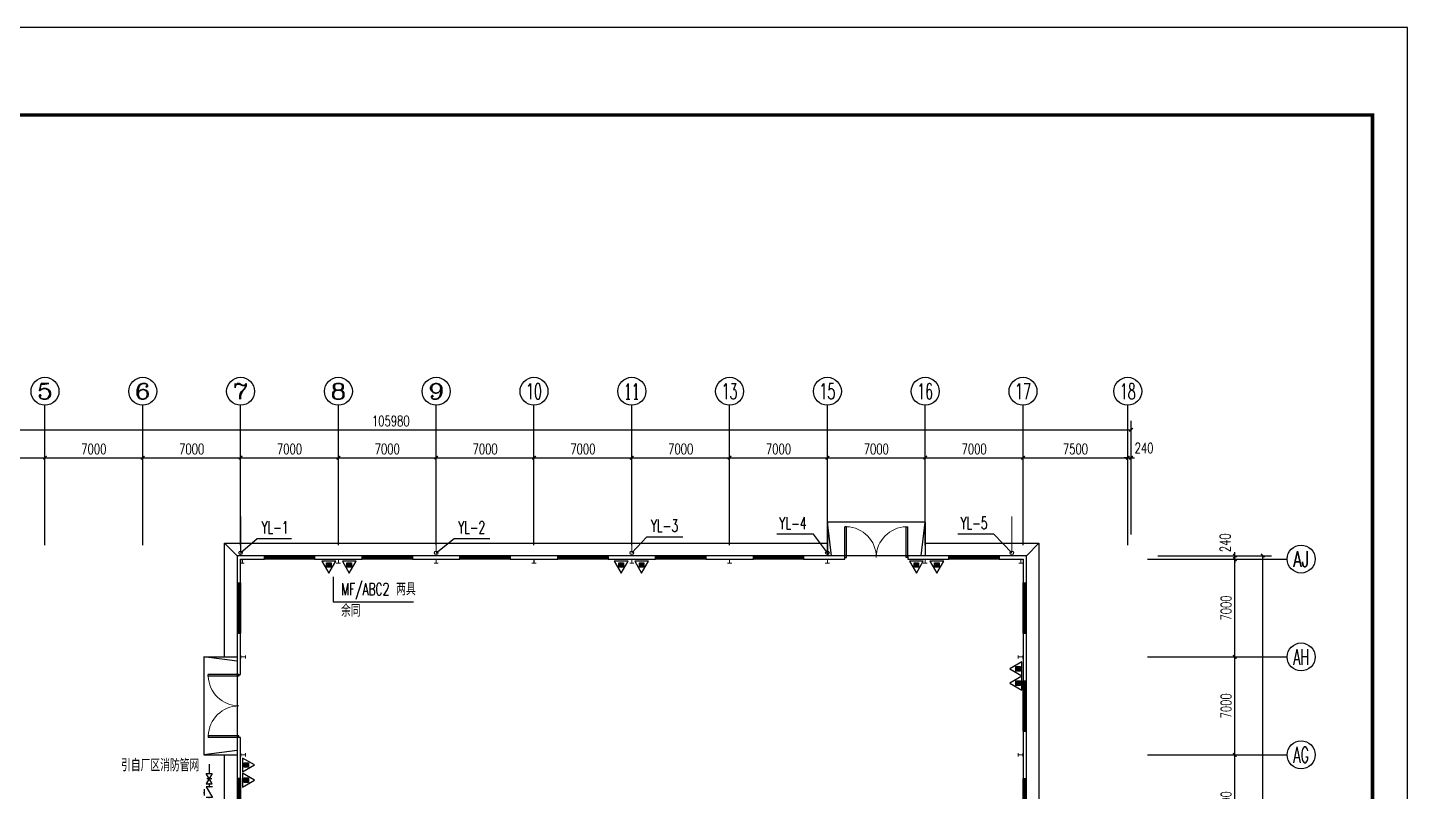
# Model space of a CAD drawing. Extents: x -4407041 to 173436, y -470270 to -29437.
# Drawn here: x -251772 to -153016, y -84058 to -29437 of the extents above; entities that cross this region are included whole.
import ezdxf
from ezdxf.enums import TextEntityAlignment as Align

# ---------------------------------------------------------------- set-up
doc = ezdxf.new("R2010")
doc.units = 0
doc.header["$LTSCALE"] = 1000
doc.header["$MEASUREMENT"] = 0
doc.linetypes.add('CENTER2', pattern=[1.125, 0.75, -0.125, 0.125, -0.125])
doc.linetypes.add('PHANTOM2', pattern=[1.25, 0.625, -0.125, 0.125, -0.125, 0.125, -0.125])
for name, color, linetype in [('AXIS', 3, 'Continuous'), ('AXIS_TEXT', 7, 'Continuous'), ('DIM_雨水', 3, 'Continuous'), ('EQUIP_消防', 7, 'Continuous'), ('PIPE-消防', 1, 'PHANTOM2'), ('PIPE-雨水', 4, 'CENTER2'), ('PUB_TITLE', 4, 'Continuous'), ('STAIR', 2, 'Continuous'), ('TWT_TEXT', 7, 'Continuous'), ('VALVE_消防', 7, 'Continuous'), ('VPIPE-雨水', 4, 'Continuous'), ('WALL', 9, 'Continuous'), ('WINDOW', 4, 'Continuous')]:
    doc.layers.add(name, color=color, linetype=linetype)
doc.layers.add('STXT_XG_THIN', color=2, linetype='Continuous', lineweight=0)
doc.styles.add('_TCH_AXIS', font='COMPLEX', dxfattribs={"bigfont": 'GBCBIG'})
doc.styles.add('_TCH_DIM_T3', font='SIMPLEX', dxfattribs={"width": 0.705882, "bigfont": 'GBCBIG'})
doc.styles.add('_TWT_SERIAL', font='COMPLEX', dxfattribs={"width": 0.8, "height": 3.5, "bigfont": 'HZTXT'})
doc.styles.add('COMPLEX', font='COMPLEX')
doc.styles.add('hztxt', font='SIMPLEX', dxfattribs={"width": 0.8, "height": 3.5, "bigfont": 'HZTXT'})
doc.dimstyles.new('_TCH_ARCH&&250', dxfattribs={"dimtxt": 743.75, "dimasz": 250, "dimexe": 625, "dimexo": 750, "dimgap": 250, "dimtad": 1, "dimdec": 0, "dimzin": 0, "dimdsep": 46, "dimtxsty": '_TCH_DIM_T3', "dimblk": 'ARCHTICK', "dimcen": 0.09, "dimclrt": 7, "dimazin": 2, "dimtfac": 1, "dimtdec": 0, "dimtix": 1, "dimtmove": 2, "dimatfit": 3, "dimfxl": 0, "dimtolj": 1, "dimtzin": 0, "dimarcsym": 0})

# ---------------------------------------------------------------- blocks, each defined once
blk = doc.blocks.new('_ArchTick')
at = {"color": 0, "linetype": 'ByBlock', "const_width": 0.4}
blk.add_lwpolyline([(-0.5, -0.5), (0.5, 0.5)], dxfattribs=at)
blk = doc.blocks.new('*D189')
at = {"layer": 'AXIS', "color": 0, "lineweight": -2}
for p, q in [((-257528, -65694), (-257528, -59569)), ((-257528, -60194), (-250528, -60194)), ((-250528, -65694), (-250528, -59569))]:
    blk.add_line(p, q, dxfattribs=at)
at = {"layer": 'Defpoints', "color": 0}
for p in [(-250528, -60194), (-257528, -66444), (-250528, -66444)]:
    blk.add_point(p, dxfattribs=at)
at = {"layer": 'AXIS', "color": 0, "lineweight": -2, "xscale": 250, "yscale": 250, "zscale": 250, "rotation": 180}
blk.add_blockref('_ArchTick', (-257528, -60194), dxfattribs=at)
at = {"layer": 'AXIS', "color": 0, "lineweight": -2, "xscale": 250, "yscale": 250, "zscale": 250}
blk.add_blockref('_ArchTick', (-250528, -60194), dxfattribs=at)
at = {"layer": 'AXIS', "color": 7, "insert": (-254028, -59572), "char_height": 743.8, "attachment_point": 5, "style": '_TCH_DIM_T3'}
blk.add_mtext('\\A1;7000', dxfattribs=at)
blk = doc.blocks.new('*D190')
at = {"layer": 'AXIS', "color": 0, "lineweight": -2}
for p, q in [((-250528, -65694), (-250528, -59569)), ((-250528, -60194), (-243528, -60194)), ((-243528, -65694), (-243528, -59569))]:
    blk.add_line(p, q, dxfattribs=at)
at = {"layer": 'Defpoints', "color": 0}
for p in [(-243528, -60194), (-250528, -66444), (-243528, -66444)]:
    blk.add_point(p, dxfattribs=at)
at = {"layer": 'AXIS', "color": 0, "lineweight": -2, "xscale": 250, "yscale": 250, "zscale": 250, "rotation": 180}
blk.add_blockref('_ArchTick', (-250528, -60194), dxfattribs=at)
at = {"layer": 'AXIS', "color": 0, "lineweight": -2, "xscale": 250, "yscale": 250, "zscale": 250}
blk.add_blockref('_ArchTick', (-243528, -60194), dxfattribs=at)
at = {"layer": 'AXIS', "color": 7, "insert": (-247028, -59572), "char_height": 743.8, "attachment_point": 5, "style": '_TCH_DIM_T3'}
blk.add_mtext('\\A1;7000', dxfattribs=at)
blk = doc.blocks.new('*D191')
at = {"layer": 'AXIS', "color": 0, "lineweight": -2}
for p, q in [((-243528, -65694), (-243528, -59569)), ((-243528, -60194), (-236528, -60194)), ((-236528, -65694), (-236528, -59569))]:
    blk.add_line(p, q, dxfattribs=at)
at = {"layer": 'Defpoints', "color": 0}
for p in [(-236528, -60194), (-243528, -66444), (-236528, -66444)]:
    blk.add_point(p, dxfattribs=at)
at = {"layer": 'AXIS', "color": 0, "lineweight": -2, "xscale": 250, "yscale": 250, "zscale": 250, "rotation": 180}
blk.add_blockref('_ArchTick', (-243528, -60194), dxfattribs=at)
at = {"layer": 'AXIS', "color": 0, "lineweight": -2, "xscale": 250, "yscale": 250, "zscale": 250}
blk.add_blockref('_ArchTick', (-236528, -60194), dxfattribs=at)
at = {"layer": 'AXIS', "color": 7, "insert": (-240028, -59572), "char_height": 743.8, "attachment_point": 5, "style": '_TCH_DIM_T3'}
blk.add_mtext('\\A1;7000', dxfattribs=at)
blk = doc.blocks.new('*D192')
at = {"layer": 'AXIS', "color": 0, "lineweight": -2}
for p, q in [((-236528, -65694), (-236528, -59569)), ((-236528, -60194), (-229528, -60194)), ((-229528, -65694), (-229528, -59569))]:
    blk.add_line(p, q, dxfattribs=at)
at = {"layer": 'Defpoints', "color": 0}
for p in [(-229528, -60194), (-236528, -66444), (-229528, -66444)]:
    blk.add_point(p, dxfattribs=at)
at = {"layer": 'AXIS', "color": 0, "lineweight": -2, "xscale": 250, "yscale": 250, "zscale": 250, "rotation": 180}
blk.add_blockref('_ArchTick', (-236528, -60194), dxfattribs=at)
at = {"layer": 'AXIS', "color": 0, "lineweight": -2, "xscale": 250, "yscale": 250, "zscale": 250}
blk.add_blockref('_ArchTick', (-229528, -60194), dxfattribs=at)
at = {"layer": 'AXIS', "color": 7, "insert": (-233028, -59572), "char_height": 743.8, "attachment_point": 5, "style": '_TCH_DIM_T3'}
blk.add_mtext('\\A1;7000', dxfattribs=at)
blk = doc.blocks.new('*D193')
at = {"layer": 'AXIS', "color": 0, "lineweight": -2}
for p, q in [((-229528, -65694), (-229528, -59569)), ((-229528, -60194), (-222528, -60194)), ((-222528, -65694), (-222528, -59569))]:
    blk.add_line(p, q, dxfattribs=at)
at = {"layer": 'Defpoints', "color": 0}
for p in [(-222528, -60194), (-229528, -66444), (-222528, -66444)]:
    blk.add_point(p, dxfattribs=at)
at = {"layer": 'AXIS', "color": 0, "lineweight": -2, "xscale": 250, "yscale": 250, "zscale": 250, "rotation": 180}
blk.add_blockref('_ArchTick', (-229528, -60194), dxfattribs=at)
at = {"layer": 'AXIS', "color": 0, "lineweight": -2, "xscale": 250, "yscale": 250, "zscale": 250}
blk.add_blockref('_ArchTick', (-222528, -60194), dxfattribs=at)
at = {"layer": 'AXIS', "color": 7, "insert": (-226028, -59572), "char_height": 743.8, "attachment_point": 5, "style": '_TCH_DIM_T3'}
blk.add_mtext('\\A1;7000', dxfattribs=at)
blk = doc.blocks.new('*D194')
at = {"layer": 'AXIS', "color": 0, "lineweight": -2}
for p, q in [((-222528, -65694), (-222528, -59569)), ((-222528, -60194), (-215528, -60194)), ((-215528, -65694), (-215528, -59569))]:
    blk.add_line(p, q, dxfattribs=at)
at = {"layer": 'Defpoints', "color": 0}
for p in [(-215528, -60194), (-222528, -66444), (-215528, -66444)]:
    blk.add_point(p, dxfattribs=at)
at = {"layer": 'AXIS', "color": 0, "lineweight": -2, "xscale": 250, "yscale": 250, "zscale": 250, "rotation": 180}
blk.add_blockref('_ArchTick', (-222528, -60194), dxfattribs=at)
at = {"layer": 'AXIS', "color": 0, "lineweight": -2, "xscale": 250, "yscale": 250, "zscale": 250}
blk.add_blockref('_ArchTick', (-215528, -60194), dxfattribs=at)
at = {"layer": 'AXIS', "color": 7, "insert": (-219028, -59572), "char_height": 743.8, "attachment_point": 5, "style": '_TCH_DIM_T3'}
blk.add_mtext('\\A1;7000', dxfattribs=at)
blk = doc.blocks.new('*D195')
at = {"layer": 'AXIS', "color": 0, "lineweight": -2}
for p, q in [((-215528, -65694), (-215528, -59569)), ((-215528, -60194), (-208528, -60194)), ((-208528, -65694), (-208528, -59569))]:
    blk.add_line(p, q, dxfattribs=at)
at = {"layer": 'Defpoints', "color": 0}
for p in [(-208528, -60194), (-215528, -66444), (-208528, -66444)]:
    blk.add_point(p, dxfattribs=at)
at = {"layer": 'AXIS', "color": 0, "lineweight": -2, "xscale": 250, "yscale": 250, "zscale": 250, "rotation": 180}
blk.add_blockref('_ArchTick', (-215528, -60194), dxfattribs=at)
at = {"layer": 'AXIS', "color": 0, "lineweight": -2, "xscale": 250, "yscale": 250, "zscale": 250}
blk.add_blockref('_ArchTick', (-208528, -60194), dxfattribs=at)
at = {"layer": 'AXIS', "color": 7, "insert": (-212028, -59572), "char_height": 743.8, "attachment_point": 5, "style": '_TCH_DIM_T3'}
blk.add_mtext('\\A1;7000', dxfattribs=at)
blk = doc.blocks.new('*D196')
at = {"layer": 'AXIS', "color": 0, "lineweight": -2}
for p, q in [((-208528, -65694), (-208528, -59569)), ((-208528, -60194), (-201528, -60194)), ((-201528, -65694), (-201528, -59569))]:
    blk.add_line(p, q, dxfattribs=at)
at = {"layer": 'Defpoints', "color": 0}
for p in [(-201528, -60194), (-208528, -66444), (-201528, -66444)]:
    blk.add_point(p, dxfattribs=at)
at = {"layer": 'AXIS', "color": 0, "lineweight": -2, "xscale": 250, "yscale": 250, "zscale": 250, "rotation": 180}
blk.add_blockref('_ArchTick', (-208528, -60194), dxfattribs=at)
at = {"layer": 'AXIS', "color": 0, "lineweight": -2, "xscale": 250, "yscale": 250, "zscale": 250}
blk.add_blockref('_ArchTick', (-201528, -60194), dxfattribs=at)
at = {"layer": 'AXIS', "color": 7, "insert": (-205028, -59572), "char_height": 743.8, "attachment_point": 5, "style": '_TCH_DIM_T3'}
blk.add_mtext('\\A1;7000', dxfattribs=at)
blk = doc.blocks.new('*D197')
at = {"layer": 'AXIS', "color": 0, "lineweight": -2}
for p, q in [((-201528, -65694), (-201528, -59569)), ((-201528, -60194), (-194528, -60194)), ((-194528, -65694), (-194528, -59569))]:
    blk.add_line(p, q, dxfattribs=at)
at = {"layer": 'Defpoints', "color": 0}
for p in [(-194528, -60194), (-201528, -66444), (-194528, -66444)]:
    blk.add_point(p, dxfattribs=at)
at = {"layer": 'AXIS', "color": 0, "lineweight": -2, "xscale": 250, "yscale": 250, "zscale": 250, "rotation": 180}
blk.add_blockref('_ArchTick', (-201528, -60194), dxfattribs=at)
at = {"layer": 'AXIS', "color": 0, "lineweight": -2, "xscale": 250, "yscale": 250, "zscale": 250}
blk.add_blockref('_ArchTick', (-194528, -60194), dxfattribs=at)
at = {"layer": 'AXIS', "color": 7, "insert": (-198028, -59572), "char_height": 743.8, "attachment_point": 5, "style": '_TCH_DIM_T3'}
blk.add_mtext('\\A1;7000', dxfattribs=at)
blk = doc.blocks.new('*D198')
at = {"layer": 'AXIS', "color": 0, "lineweight": -2}
for p, q in [((-194528, -65694), (-194528, -59569)), ((-194528, -60194), (-187528, -60194)), ((-187528, -65694), (-187528, -59569))]:
    blk.add_line(p, q, dxfattribs=at)
at = {"layer": 'Defpoints', "color": 0}
for p in [(-187528, -60194), (-194528, -66444), (-187528, -66444)]:
    blk.add_point(p, dxfattribs=at)
at = {"layer": 'AXIS', "color": 0, "lineweight": -2, "xscale": 250, "yscale": 250, "zscale": 250, "rotation": 180}
blk.add_blockref('_ArchTick', (-194528, -60194), dxfattribs=at)
at = {"layer": 'AXIS', "color": 0, "lineweight": -2, "xscale": 250, "yscale": 250, "zscale": 250}
blk.add_blockref('_ArchTick', (-187528, -60194), dxfattribs=at)
at = {"layer": 'AXIS', "color": 7, "insert": (-191028, -59572), "char_height": 743.8, "attachment_point": 5, "style": '_TCH_DIM_T3'}
blk.add_mtext('\\A1;7000', dxfattribs=at)
blk = doc.blocks.new('*D199')
at = {"layer": 'AXIS', "color": 0, "lineweight": -2}
for p, q in [((-187528, -65694), (-187528, -59569)), ((-187528, -60194), (-180528, -60194)), ((-180528, -65694), (-180528, -59569))]:
    blk.add_line(p, q, dxfattribs=at)
at = {"layer": 'Defpoints', "color": 0}
for p in [(-180528, -60194), (-187528, -66444), (-180528, -66444)]:
    blk.add_point(p, dxfattribs=at)
at = {"layer": 'AXIS', "color": 0, "lineweight": -2, "xscale": 250, "yscale": 250, "zscale": 250, "rotation": 180}
blk.add_blockref('_ArchTick', (-187528, -60194), dxfattribs=at)
at = {"layer": 'AXIS', "color": 0, "lineweight": -2, "xscale": 250, "yscale": 250, "zscale": 250}
blk.add_blockref('_ArchTick', (-180528, -60194), dxfattribs=at)
at = {"layer": 'AXIS', "color": 7, "insert": (-184028, -59572), "char_height": 743.8, "attachment_point": 5, "style": '_TCH_DIM_T3'}
blk.add_mtext('\\A1;7000', dxfattribs=at)
blk = doc.blocks.new('*D200')
at = {"layer": 'AXIS', "color": 0, "lineweight": -2}
for p, q in [((-180528, -65694), (-180528, -59569)), ((-180528, -60194), (-173028, -60194)), ((-173028, -65694), (-173028, -59569))]:
    blk.add_line(p, q, dxfattribs=at)
at = {"layer": 'Defpoints', "color": 0}
for p in [(-173028, -60194), (-180528, -66444), (-173028, -66444)]:
    blk.add_point(p, dxfattribs=at)
at = {"layer": 'AXIS', "color": 0, "lineweight": -2, "xscale": 250, "yscale": 250, "zscale": 250, "rotation": 180}
blk.add_blockref('_ArchTick', (-180528, -60194), dxfattribs=at)
at = {"layer": 'AXIS', "color": 0, "lineweight": -2, "xscale": 250, "yscale": 250, "zscale": 250}
blk.add_blockref('_ArchTick', (-173028, -60194), dxfattribs=at)
at = {"layer": 'AXIS', "color": 7, "insert": (-176778, -59572), "char_height": 743.8, "attachment_point": 5, "style": '_TCH_DIM_T3'}
blk.add_mtext('\\A1;7500', dxfattribs=at)
blk = doc.blocks.new('*D201')
at = {"layer": 'AXIS', "color": 0, "lineweight": -2}
for p, q in [((-173028, -60194), (-173278, -60194)), ((-173028, -65694), (-173028, -59569)), ((-173028, -60194), (-172788, -60194)), ((-172788, -65694), (-172788, -59569)), ((-172788, -60194), (-172538, -60194))]:
    blk.add_line(p, q, dxfattribs=at)
at = {"layer": 'Defpoints', "color": 0}
for p in [(-172788, -60194), (-173028, -66444), (-172788, -66444)]:
    blk.add_point(p, dxfattribs=at)
at = {"layer": 'AXIS', "color": 0, "lineweight": -2, "xscale": 250, "yscale": 250, "zscale": 250}
blk.add_blockref('_ArchTick', (-173028, -60194), dxfattribs=at)
at = {"layer": 'AXIS', "color": 0, "lineweight": -2, "xscale": 250, "yscale": 250, "zscale": 250, "rotation": 180}
blk.add_blockref('_ArchTick', (-172788, -60194), dxfattribs=at)
at = {"layer": 'AXIS', "color": 7, "insert": (-171863, -59507), "char_height": 743.8, "attachment_point": 5, "style": '_TCH_DIM_T3'}
blk.add_mtext('\\A1;240', dxfattribs=at)
blk = doc.blocks.new('*D202')
at = {"layer": 'AXIS', "color": 0, "lineweight": -2}
for p, q in [((-278768, -65694), (-278768, -57569)), ((-278768, -58194), (-172788, -58194)), ((-172788, -65694), (-172788, -57569))]:
    blk.add_line(p, q, dxfattribs=at)
at = {"layer": 'Defpoints', "color": 0}
for p in [(-172788, -58194), (-278768, -66444), (-172788, -66444)]:
    blk.add_point(p, dxfattribs=at)
at = {"layer": 'AXIS', "color": 0, "lineweight": -2, "xscale": 250, "yscale": 250, "zscale": 250, "rotation": 180}
blk.add_blockref('_ArchTick', (-278768, -58194), dxfattribs=at)
at = {"layer": 'AXIS', "color": 0, "lineweight": -2, "xscale": 250, "yscale": 250, "zscale": 250}
blk.add_blockref('_ArchTick', (-172788, -58194), dxfattribs=at)
at = {"layer": 'AXIS', "color": 7, "insert": (-225778, -57572), "char_height": 743.8, "attachment_point": 5, "style": '_TCH_DIM_T3'}
blk.add_mtext('\\A1;105980', dxfattribs=at)
blk = doc.blocks.new('*D247')
at = {"layer": 'AXIS', "color": 0, "lineweight": -2}
for p, q in [((-170871, -81444), (-164746, -81444)), ((-165371, -88444), (-165371, -81444)), ((-170871, -88444), (-164746, -88444))]:
    blk.add_line(p, q, dxfattribs=at)
at = {"layer": 'Defpoints', "color": 0}
for p in [(-171621, -81444), (-165371, -81444), (-171621, -88444)]:
    blk.add_point(p, dxfattribs=at)
at = {"layer": 'AXIS', "color": 0, "lineweight": -2, "xscale": 250, "yscale": 250, "zscale": 250}
for p, rotation in [((-165371, -81444), 90), ((-165371, -88444), 270)]:
    blk.add_blockref('_ArchTick', p, dxfattribs=dict(at, rotation=rotation))
at = {"layer": 'AXIS', "color": 7, "insert": (-165993, -84944), "char_height": 743.8, "attachment_point": 5, "rotation": 90, "style": '_TCH_DIM_T3'}
blk.add_mtext('\\A1;7000', dxfattribs=at)
blk = doc.blocks.new('*D248')
at = {"layer": 'AXIS', "color": 0, "lineweight": -2}
for p, q in [((-170871, -74444), (-164746, -74444)), ((-165371, -81444), (-165371, -74444)), ((-170871, -81444), (-164746, -81444))]:
    blk.add_line(p, q, dxfattribs=at)
at = {"layer": 'Defpoints', "color": 0}
for p in [(-171621, -74444), (-165371, -74444), (-171621, -81444)]:
    blk.add_point(p, dxfattribs=at)
at = {"layer": 'AXIS', "color": 0, "lineweight": -2, "xscale": 250, "yscale": 250, "zscale": 250}
for p, rotation in [((-165371, -74444), 90), ((-165371, -81444), 270)]:
    blk.add_blockref('_ArchTick', p, dxfattribs=dict(at, rotation=rotation))
at = {"layer": 'AXIS', "color": 7, "insert": (-165993, -77944), "char_height": 743.8, "attachment_point": 5, "rotation": 90, "style": '_TCH_DIM_T3'}
blk.add_mtext('\\A1;7000', dxfattribs=at)
blk = doc.blocks.new('*D249')
at = {"layer": 'AXIS', "color": 0, "lineweight": -2}
for p, q in [((-170871, -67444), (-164746, -67444)), ((-165371, -74444), (-165371, -67444)), ((-170871, -74444), (-164746, -74444))]:
    blk.add_line(p, q, dxfattribs=at)
at = {"layer": 'Defpoints', "color": 0}
for p in [(-171621, -67444), (-165371, -67444), (-171621, -74444)]:
    blk.add_point(p, dxfattribs=at)
at = {"layer": 'AXIS', "color": 0, "lineweight": -2, "xscale": 250, "yscale": 250, "zscale": 250}
for p, rotation in [((-165371, -67444), 90), ((-165371, -74444), 270)]:
    blk.add_blockref('_ArchTick', p, dxfattribs=dict(at, rotation=rotation))
at = {"layer": 'AXIS', "color": 7, "insert": (-165993, -70944), "char_height": 743.8, "attachment_point": 5, "rotation": 90, "style": '_TCH_DIM_T3'}
blk.add_mtext('\\A1;7000', dxfattribs=at)
blk = doc.blocks.new('*D250')
at = {"layer": 'AXIS', "color": 0, "lineweight": -2}
for p, q in [((-165371, -67204), (-165371, -66954)), ((-170871, -67204), (-164746, -67204)), ((-170871, -67444), (-164746, -67444)), ((-165371, -67444), (-165371, -67204)), ((-165371, -67444), (-165371, -67694))]:
    blk.add_line(p, q, dxfattribs=at)
at = {"layer": 'Defpoints', "color": 0}
for p in [(-171621, -67204), (-171621, -67444), (-165371, -67204)]:
    blk.add_point(p, dxfattribs=at)
at = {"layer": 'AXIS', "color": 0, "lineweight": -2, "xscale": 250, "yscale": 250, "zscale": 250}
for p, rotation in [((-165371, -67204), 270), ((-165371, -67444), 90)]:
    blk.add_blockref('_ArchTick', p, dxfattribs=dict(at, rotation=rotation))
at = {"layer": 'AXIS', "color": 7, "insert": (-166059, -66279), "char_height": 743.8, "attachment_point": 5, "rotation": 90, "style": '_TCH_DIM_T3'}
blk.add_mtext('\\A1;240', dxfattribs=at)
blk = doc.blocks.new('*D251')
at = {"layer": 'AXIS', "color": 0, "lineweight": -2}
for p, q in [((-170871, -67204), (-162746, -67204)), ((-163371, -249684), (-163371, -67204)), ((-170871, -249684), (-162746, -249684))]:
    blk.add_line(p, q, dxfattribs=at)
at = {"layer": 'Defpoints', "color": 0}
for p in [(-171621, -67204), (-163371, -67204), (-171621, -249684)]:
    blk.add_point(p, dxfattribs=at)
at = {"layer": 'AXIS', "color": 0, "lineweight": -2, "xscale": 250, "yscale": 250, "zscale": 250}
for p, rotation in [((-163371, -67204), 90), ((-163371, -249684), 270)]:
    blk.add_blockref('_ArchTick', p, dxfattribs=dict(at, rotation=rotation))
at = {"layer": 'AXIS', "color": 7, "insert": (-163993, -158444), "char_height": 743.8, "attachment_point": 5, "rotation": 90, "style": '_TCH_DIM_T3'}
blk.add_mtext('\\A1;182480', dxfattribs=at)
blk = doc.blocks.new('$TCHSYS$WIN2D')
for p, q in [((-0.5, 0.5), (0.5, 0.5)), ((-0.5, 0.5), (-0.5, -0.5)), ((0.5, 0.5), (0.5, -0.5)), ((0.5, 0.167), (-0.5, 0.167)), ((0.5, -0.167), (-0.5, -0.167)), ((-0.5, -0.5), (0.5, -0.5))]:
    blk.add_line(p, q)
blk = doc.blocks.new('$DorLib2D$00000002')
for p, q in [((-0.5, 0), (-0.5, 0.4875)), ((-0.475, 0.4875), (-0.5, 0.4875)), ((-0.475, 0), (-0.475, 0.4875)), ((0.475, 0), (0.475, 0.4875)), ((0.475, 0.4875), (0.5, 0.4875)), ((0.5, 0), (0.5, 0.4875)), ((-0.5, 0), (-0.475, 0)), ((0.5, 0), (0.475, 0))]:
    blk.add_line(p, q)
at = {"lineweight": 13}
for centre, start, end in [((-0.4875, 0), 0, 88.53072), ((0.4875, 0), 91.46928, 180)]:
    blk.add_arc(centre, 0.4875, start, end, dxfattribs=at)
blk = doc.blocks.new('_AXISO')
blk.add_circle((0, 0), 0.5)
at = {"layer": 'AXIS_TEXT', "style": 'COMPLEX', "width": 1.041667}
blk.add_attdef('A', text='', height=0.56, dxfattribs=at).set_placement((-0.25, -0.28), (0.25, -0.28), align=Align.FIT)
blk = doc.blocks.new('$VALVE$00000296')
for points in [[(-125, 72), (-125, -72), (125, 72), (125, -72), (-125, 72)], [(0, 60), (0, -64)]]:
    blk.add_lwpolyline(points)
for p in [(-125, 0), (125, 0)]:
    blk.add_point(p)
blk = doc.blocks.new('$VALVE$00000315')
blk.add_line((-75, 125), (75, 125))
blk.add_lwpolyline([(-125, -75), (-125, 75), (125, -75), (125, 75)])
for p in [(-125, 0), (125, 0)]:
    blk.add_point(p)
blk.add_solid([(0, 125), (0, 150), (75, 125)])
blk = doc.blocks.new('$ATTACHMENT$00000214')
h = blk.add_hatch()
h.set_pattern_fill('ANSI31', color=256, scale=200, style=0)
h.set_pattern_definition([(45, (-38543.802, -6842.639), (-17.67767, 17.67767), [])])
h.paths.add_polyline_path([(-65, 2), (65, 2), (65, -128), (-65, -128)])
for points in [[(0, 172), (-198, -172), (198, -172)], [(-65, 2), (65, 2), (65, -128), (-65, -128)]]:
    blk.add_lwpolyline(points, close=True)

msp = doc.modelspace()

# ---------------------------------------------------------------- linework, layer by layer
at = {"color": 2}
for p, q in [((-236768.2, -67204.2), (-237668.2, -66304.2)), ((-180288.2, -67204.2), (-179388.2, -66304.2))]:
    msp.add_line(p, q, dxfattribs=at)
for p, q in [((-229910, -68716.5), (-229910, -70510.5)), ((-229910, -70510.5), (-224152.5, -70510.5))]:
    msp.add_line(p, q)
for points in [[(-237668.2, -74444.2), (-237668.2, -66304.2), (-194528.2, -66304.2)], [(-187528.2, -66304.2), (-179388.2, -66304.2), (-179388.2, -88444.2)], [(-237668.2, -130444.2), (-237668.2, -81444.2)]]:
    msp.add_lwpolyline(points, dxfattribs=at)
at = {"layer": 'AXIS'}
for p, q in [((-250528.2, -66444.2), (-250528.2, -56444.2)), ((-243528.2, -66444.2), (-243528.2, -56444.2)), ((-236528.2, -66444.2), (-236528.2, -56444.2)), ((-229528.2, -66444.2), (-229528.2, -56444.2)), ((-222528.2, -66444.2), (-222528.2, -56444.2)), ((-215528.2, -66444.2), (-215528.2, -56444.2)), ((-208528.2, -66444.2), (-208528.2, -56444.2)), ((-201528.2, -66444.2), (-201528.2, -56444.2)), ((-194528.2, -66444.2), (-194528.2, -56444.2)), ((-187528.2, -66444.2), (-187528.2, -56444.2)), ((-180528.2, -66444.2), (-180528.2, -56444.2)), ((-173029.3, -66444.2), (-173029.3, -56444.2)), ((-171621.5, -67444.2), (-161621.5, -67444.2)), ((-171621.5, -74444.2), (-161621.5, -74444.2)), ((-171621.5, -81444.2), (-161621.5, -81444.2))]:
    msp.add_line(p, q, dxfattribs=at)
msp.add_circle((-173029.3, -55444.2), 1000, dxfattribs=at)
at = {"layer": 'DIM_雨水'}
for p, q in [((-236528.2, -67001.5), (-235337.3, -65969.4)), ((-235337.3, -65969.4), (-232891.6, -65969.4)), ((-222528.2, -67001.5), (-221248.3, -65964.9)), ((-221248.3, -65964.9), (-218682.9, -65964.9)), ((-208528.2, -67001.5), (-207443.8, -65849.4)), ((-207443.8, -65849.4), (-204878.4, -65849.4)), ((-195532.5, -65663.5), (-198146.3, -65663.5)), ((-194528.2, -67001.5), (-195532.5, -65663.5)), ((-182621.8, -65653.9), (-185187.2, -65653.9)), ((-181327.5, -67001.5), (-182621.8, -65653.9))]:
    msp.add_line(p, q, dxfattribs=at)
at = {"layer": 'PIPE-消防', "ltscale": 2.5, "const_width": 87.5}
for points in [[(-238768.2, -82773.5), (-238768.2, -82100.5)], [(-238768.2, -83744), (-238768.2, -83523.5)]]:
    msp.add_lwpolyline(points, dxfattribs=at)
at = {"layer": 'PIPE-雨水', "linetype": 'CENTER2', "const_width": 87.5}
for points in [[(-236528.2, -66876.5), (-236528.2, -64389.5)], [(-222528.2, -66876.5), (-222528.2, -64389.5)], [(-208528.2, -66876.5), (-208528.2, -64389.5)], [(-194528.2, -66876.5), (-194528.2, -64389.5)], [(-181327.5, -66876.5), (-181327.5, -64389.5)]]:
    msp.add_lwpolyline(points, dxfattribs=at)
at = {"layer": 'PUB_TITLE'}
msp.add_lwpolyline([(-301516.5, -29436.9), (-301516.5, -292186.9), (-153016.5, -292186.9), (-153016.5, -29436.9)], close=True, dxfattribs=at)
at = {"layer": 'PUB_TITLE', "const_width": 250}
msp.add_lwpolyline([(-299016.5, -35686.9), (-299016.5, -289686.9), (-155516.5, -289686.9), (-155516.5, -35686.9)], close=True, dxfattribs=at)
at = {"layer": 'STAIR'}
for p, q in [((-187528.2, -64804.2), (-194528.2, -64804.2)), ((-194528.2, -64804.2), (-194528.2, -67204.2)), ((-194228.2, -67204.2), (-194528.2, -64804.2)), ((-187828.2, -67204.2), (-187528.2, -64804.2)), ((-187528.2, -64804.2), (-187528.2, -67204.2)), ((-187528.2, -67204.2), (-194528.2, -67204.2)), ((-239168.2, -74444.2), (-239168.2, -81444.2)), ((-239168.2, -74444.2), (-236768.2, -74444.2)), ((-236768.2, -74744.2), (-239168.2, -74444.2)), ((-236768.2, -74444.2), (-236768.2, -81444.2)), ((-236768.2, -81144.2), (-239168.2, -81444.2)), ((-239168.2, -81444.2), (-236768.2, -81444.2))]:
    msp.add_line(p, q, dxfattribs=at)
at = {"layer": 'STXT_XG_THIN', "color": 2}
for points in [[(-236278.2, -67744.2), (-236528.2, -67744.2), (-236528.2, -67734), (-236406.1, -67734), (-236406.1, -67454.4), (-236528.2, -67454.4), (-236528.2, -67444.2), (-236278.2, -67444.2), (-236278.2, -67454.4), (-236400.3, -67454.4), (-236400.3, -67734), (-236278.2, -67734), (-236278.2, -67744.2)], [(-229378.2, -67744.2), (-229678.2, -67744.2), (-229678.2, -67734), (-229531.1, -67734), (-229531.1, -67454.4), (-229678.2, -67454.4), (-229678.2, -67444.2), (-229378.2, -67444.2), (-229378.2, -67454.4), (-229525.3, -67454.4), (-229525.3, -67734), (-229378.2, -67734), (-229378.2, -67744.2)], [(-222378.2, -67744.2), (-222678.2, -67744.2), (-222678.2, -67734), (-222531.1, -67734), (-222531.1, -67454.4), (-222678.2, -67454.4), (-222678.2, -67444.2), (-222378.2, -67444.2), (-222378.2, -67454.4), (-222525.3, -67454.4), (-222525.3, -67734), (-222378.2, -67734), (-222378.2, -67744.2)], [(-215378.2, -67744.2), (-215678.2, -67744.2), (-215678.2, -67734), (-215531.1, -67734), (-215531.1, -67454.4), (-215678.2, -67454.4), (-215678.2, -67444.2), (-215378.2, -67444.2), (-215378.2, -67454.4), (-215525.3, -67454.4), (-215525.3, -67734), (-215378.2, -67734), (-215378.2, -67744.2)], [(-208378.2, -67744.2), (-208678.2, -67744.2), (-208678.2, -67734), (-208531.1, -67734), (-208531.1, -67454.4), (-208678.2, -67454.4), (-208678.2, -67444.2), (-208378.2, -67444.2), (-208378.2, -67454.4), (-208525.3, -67454.4), (-208525.3, -67734), (-208378.2, -67734), (-208378.2, -67744.2)], [(-201378.2, -67744.2), (-201678.2, -67744.2), (-201678.2, -67734), (-201531.1, -67734), (-201531.1, -67454.4), (-201678.2, -67454.4), (-201678.2, -67444.2), (-201378.2, -67444.2), (-201378.2, -67454.4), (-201525.3, -67454.4), (-201525.3, -67734), (-201378.2, -67734), (-201378.2, -67744.2)], [(-194378.2, -67744.2), (-194678.2, -67744.2), (-194678.2, -67734), (-194531.1, -67734), (-194531.1, -67454.4), (-194678.2, -67454.4), (-194678.2, -67444.2), (-194378.2, -67444.2), (-194378.2, -67454.4), (-194525.3, -67454.4), (-194525.3, -67734), (-194378.2, -67734), (-194378.2, -67744.2)], [(-187378.2, -67744.2), (-187678.2, -67744.2), (-187678.2, -67734), (-187531.1, -67734), (-187531.1, -67454.4), (-187678.2, -67454.4), (-187678.2, -67444.2), (-187378.2, -67444.2), (-187378.2, -67454.4), (-187525.3, -67454.4), (-187525.3, -67734), (-187378.2, -67734), (-187378.2, -67744.2)], [(-180528.2, -67744.2), (-180828.2, -67744.2), (-180828.2, -67734), (-180681.1, -67734), (-180681.1, -67454.4), (-180828.2, -67454.4), (-180828.2, -67444.2), (-180528.2, -67444.2), (-180528.2, -67454.4), (-180675.3, -67454.4), (-180675.3, -67734), (-180528.2, -67734), (-180528.2, -67744.2)], [(-236178.2, -74334.2), (-236178.2, -74554.2), (-236188.4, -74554.2), (-236188.4, -74447.1), (-236518, -74447.1), (-236518, -74554.2), (-236528.2, -74554.2), (-236528.2, -74334.2), (-236518, -74334.2), (-236518, -74441.3), (-236188.4, -74441.3), (-236188.4, -74334.2), (-236178.2, -74334.2)], [(-180878.2, -74334.2), (-180878.2, -74554.2), (-180868, -74554.2), (-180868, -74447.1), (-180538.4, -74447.1), (-180538.4, -74554.2), (-180528.2, -74554.2), (-180528.2, -74334.2), (-180538.4, -74334.2), (-180538.4, -74441.3), (-180868, -74441.3), (-180868, -74334.2), (-180878.2, -74334.2)], [(-236178.2, -81334.2), (-236178.2, -81554.2), (-236188.4, -81554.2), (-236188.4, -81447.1), (-236518, -81447.1), (-236518, -81554.2), (-236528.2, -81554.2), (-236528.2, -81334.2), (-236518, -81334.2), (-236518, -81441.3), (-236188.4, -81441.3), (-236188.4, -81334.2), (-236178.2, -81334.2)], [(-180878.2, -81334.2), (-180878.2, -81554.2), (-180868, -81554.2), (-180868, -81447.1), (-180538.4, -81447.1), (-180538.4, -81554.2), (-180528.2, -81554.2), (-180528.2, -81334.2), (-180538.4, -81334.2), (-180538.4, -81441.3), (-180868, -81441.3), (-180868, -81334.2), (-180878.2, -81334.2)]]:
    msp.add_lwpolyline(points, dxfattribs=at)
at = {"layer": 'VPIPE-雨水'}
for centre in [(-236528.2, -67001.5), (-222528.2, -67001.5), (-208528.2, -67001.5), (-194528.2, -67001.5), (-181327.5, -67001.5)]:
    msp.add_circle(centre, 125, dxfattribs=at)
at = {"layer": 'WALL', "color": 5}
for p, q in [((-234828.2, -67204.2), (-236768.2, -67204.2)), ((-236768.2, -67204.2), (-236768.2, -69144.2)), ((-236528.2, -67444.2), (-234828.2, -67444.2)), ((-236528.2, -69144.2), (-236528.2, -67444.2)), ((-234828.2, -67444.2), (-234828.2, -67204.2)), ((-227828.2, -67204.2), (-231228.2, -67204.2)), ((-231228.2, -67204.2), (-231228.2, -67444.2)), ((-231228.2, -67444.2), (-227828.2, -67444.2)), ((-227828.2, -67444.2), (-227828.2, -67204.2)), ((-220828.2, -67204.2), (-224228.2, -67204.2)), ((-224228.2, -67204.2), (-224228.2, -67444.2)), ((-224228.2, -67444.2), (-220828.2, -67444.2)), ((-220828.2, -67444.2), (-220828.2, -67204.2)), ((-213828.2, -67204.2), (-217228.2, -67204.2)), ((-217228.2, -67204.2), (-217228.2, -67444.2)), ((-217228.2, -67444.2), (-213828.2, -67444.2)), ((-213828.2, -67444.2), (-213828.2, -67204.2)), ((-206828.2, -67204.2), (-210228.2, -67204.2)), ((-210228.2, -67204.2), (-210228.2, -67444.2)), ((-210228.2, -67444.2), (-206828.2, -67444.2)), ((-206828.2, -67444.2), (-206828.2, -67204.2)), ((-199828.2, -67204.2), (-203228.2, -67204.2)), ((-203228.2, -67204.2), (-203228.2, -67444.2)), ((-203228.2, -67444.2), (-199828.2, -67444.2)), ((-199828.2, -67444.2), (-199828.2, -67204.2)), ((-193278.2, -67204.2), (-196228.2, -67204.2)), ((-196228.2, -67204.2), (-196228.2, -67444.2)), ((-196228.2, -67444.2), (-193278.2, -67444.2)), ((-193278.2, -67444.2), (-193278.2, -67204.2)), ((-185828.2, -67204.2), (-188778.2, -67204.2)), ((-188778.2, -67204.2), (-188778.2, -67444.2)), ((-188778.2, -67444.2), (-185828.2, -67444.2)), ((-185828.2, -67444.2), (-185828.2, -67204.2)), ((-180288.2, -67204.2), (-182228.2, -67204.2)), ((-182228.2, -67204.2), (-182228.2, -67444.2)), ((-182228.2, -67444.2), (-180528.2, -67444.2)), ((-180528.2, -67444.2), (-180528.2, -69144.2)), ((-180288.2, -69144.2), (-180288.2, -67204.2)), ((-236768.2, -69144.2), (-236528.2, -69144.2)), ((-180528.2, -69144.2), (-180288.2, -69144.2)), ((-236768.2, -72744.2), (-236768.2, -75694.2)), ((-236528.2, -72744.2), (-236768.2, -72744.2)), ((-236528.2, -75694.2), (-236528.2, -72744.2)), ((-180288.2, -72744.2), (-180528.2, -72744.2)), ((-180528.2, -72744.2), (-180528.2, -76144.2)), ((-180288.2, -76144.2), (-180288.2, -72744.2)), ((-236768.2, -75694.2), (-236528.2, -75694.2)), ((-180528.2, -76144.2), (-180288.2, -76144.2)), ((-180288.2, -79744.2), (-180528.2, -79744.2)), ((-180528.2, -79744.2), (-180528.2, -83144.2)), ((-180288.2, -83144.2), (-180288.2, -79744.2)), ((-236768.2, -80194.2), (-236768.2, -83144.2)), ((-236528.2, -80194.2), (-236768.2, -80194.2)), ((-236528.2, -83144.2), (-236528.2, -80194.2)), ((-236768.2, -83144.2), (-236528.2, -83144.2)), ((-180528.2, -83144.2), (-180288.2, -83144.2))]:
    msp.add_line(p, q, dxfattribs=at)

# ---------------------------------------------------------------- block references
at = {"layer": 'AXIS'}
ref = msp.add_blockref('_AXISO', (-250528.2, -55444.2), dxfattribs=dict(at, xscale=2000, yscale=2000, zscale=2000))
ref.add_attrib('A', '5', dxfattribs={"layer": 'AXIS_TEXT', "height": 1131.4, "style": '_TCH_AXIS', "width": 1.5}).set_placement((-251093.8, -56009.9), (-249962.5, -56009.9), align=Align.FIT)
ref = msp.add_blockref('_AXISO', (-243528.2, -55444.2), dxfattribs=dict(at, xscale=2000, yscale=2000, zscale=2000))
ref.add_attrib('A', '6', dxfattribs={"layer": 'AXIS_TEXT', "height": 1131.4, "style": '_TCH_AXIS', "width": 1.5}).set_placement((-244093.8, -56009.9), (-242962.5, -56009.9), align=Align.FIT)
ref = msp.add_blockref('_AXISO', (-236528.2, -55444.2), dxfattribs=dict(at, xscale=2000, yscale=2000, zscale=2000))
ref.add_attrib('A', '7', dxfattribs={"layer": 'AXIS_TEXT', "height": 1131.4, "style": '_TCH_AXIS', "width": 1.5}).set_placement((-237093.8, -56009.9), (-235962.5, -56009.9), align=Align.FIT)
ref = msp.add_blockref('_AXISO', (-229528.2, -55444.2), dxfattribs=dict(at, xscale=2000, yscale=2000, zscale=2000))
ref.add_attrib('A', '8', dxfattribs={"layer": 'AXIS_TEXT', "height": 1131.4, "style": '_TCH_AXIS', "width": 1.5}).set_placement((-230093.8, -56009.9), (-228962.5, -56009.9), align=Align.FIT)
ref = msp.add_blockref('_AXISO', (-222528.2, -55444.2), dxfattribs=dict(at, xscale=2000, yscale=2000, zscale=2000))
ref.add_attrib('A', '9', dxfattribs={"layer": 'AXIS_TEXT', "height": 1131.4, "style": '_TCH_AXIS', "width": 1.5}).set_placement((-223093.8, -56009.9), (-221962.5, -56009.9), align=Align.FIT)
ref = msp.add_blockref('_AXISO', (-215528.2, -55444.2), dxfattribs=dict(at, xscale=2000, yscale=2000, zscale=2000))
ref.add_attrib('A', '10', dxfattribs={"layer": 'AXIS_TEXT', "height": 1131.37, "style": '_TCH_AXIS', "width": 0.724138}).set_placement((-216093.8, -56009.9), (-214962.5, -56009.9), align=Align.FIT)
ref = msp.add_blockref('_AXISO', (-208528.2, -55444.2), dxfattribs=dict(at, xscale=2000, yscale=2000, zscale=2000))
ref.add_attrib('A', '11', dxfattribs={"layer": 'AXIS_TEXT', "height": 1131.37, "style": '_TCH_AXIS', "width": 0.875}).set_placement((-209093.8, -56009.9), (-207962.5, -56009.9), align=Align.FIT)
ref = msp.add_blockref('_AXISO', (-201528.2, -55444.2), dxfattribs=dict(at, xscale=2000, yscale=2000, zscale=2000))
ref.add_attrib('A', '13', dxfattribs={"layer": 'AXIS_TEXT', "height": 1131.37, "style": '_TCH_AXIS', "width": 0.724138}).set_placement((-202093.8, -56009.9), (-200962.5, -56009.9), align=Align.FIT)
ref = msp.add_blockref('_AXISO', (-194528.2, -55444.2), dxfattribs=dict(at, xscale=2000, yscale=2000, zscale=2000))
ref.add_attrib('A', '15', dxfattribs={"layer": 'AXIS_TEXT', "height": 1131.37, "style": '_TCH_AXIS', "width": 0.724138}).set_placement((-195093.8, -56009.9), (-193962.5, -56009.9), align=Align.FIT)
ref = msp.add_blockref('_AXISO', (-187528.2, -55444.2), dxfattribs=dict(at, xscale=2000, yscale=2000, zscale=2000))
ref.add_attrib('A', '16', dxfattribs={"layer": 'AXIS_TEXT', "height": 1131.37, "style": '_TCH_AXIS', "width": 0.724138}).set_placement((-188093.8, -56009.9), (-186962.5, -56009.9), align=Align.FIT)
ref = msp.add_blockref('_AXISO', (-180528.2, -55444.2), dxfattribs=dict(at, xscale=2000, yscale=2000, zscale=2000))
ref.add_attrib('A', '17', dxfattribs={"layer": 'AXIS_TEXT', "height": 1131.37, "style": '_TCH_AXIS', "width": 0.724138}).set_placement((-181093.8, -56009.9), (-179962.5, -56009.9), align=Align.FIT)
ref = msp.add_blockref('_AXISO', (-160621.5, -67444.2), dxfattribs=dict(at, xscale=2000, yscale=2000, zscale=2000))
ref.add_attrib('A', 'AJ', dxfattribs={"layer": 'AXIS_TEXT', "height": 1131.37, "style": '_TCH_AXIS', "width": 0.65625}).set_placement((-161187.2, -68009.9), (-160055.8, -68009.9), align=Align.FIT)
ref = msp.add_blockref('_AXISO', (-160621.5, -74444.2), dxfattribs=dict(at, xscale=2000, yscale=2000, zscale=2000))
ref.add_attrib('A', 'AH', dxfattribs={"layer": 'AXIS_TEXT', "height": 1131.37, "style": '_TCH_AXIS', "width": 0.512195}).set_placement((-161187.2, -75009.9), (-160055.8, -75009.9), align=Align.FIT)
ref = msp.add_blockref('_AXISO', (-160621.5, -81444.2), dxfattribs=dict(at, xscale=2000, yscale=2000, zscale=2000))
ref.add_attrib('A', 'AG', dxfattribs={"layer": 'AXIS_TEXT', "height": 1131.37, "style": '_TCH_AXIS', "width": 0.538462}).set_placement((-161187.2, -82009.9), (-160055.8, -82009.9), align=Align.FIT)
at = {"layer": 'EQUIP_消防', "xscale": 2.5, "yscale": 2.5, "zscale": 2.5}
for p, rotation in [((-230212, -68023), 180), ((-228750.5, -68023), 180), ((-209284, -68023), 180), ((-207822.5, -68023), 180), ((-188162.5, -68023), 180), ((-186701, -68023), 180), ((-181039.5, -75290.5), 90), ((-181039.5, -76315), 90), ((-235955, -82169.5), 270), ((-235955, -83255.5), 270)]:
    msp.add_blockref('$ATTACHMENT$00000214', p, dxfattribs=dict(at, rotation=rotation))
at = {"layer": 'VALVE_消防', "yscale": 3, "zscale": 3, "rotation": 90}
for name, p, xscale in [('$VALVE$00000296', (-238768.2, -83148.5), 3), ('$VALVE$00000315', (-238768.2, -84119), -3)]:
    msp.add_blockref(name, p, dxfattribs=dict(at, xscale=xscale))
at = {"layer": 'WINDOW'}
for name, p, xscale, yscale, zscale, rotation in [('$DorLib2D$00000002', (-191028.2, -67324.2), -4500, -4500, -4500, 180), ('$TCHSYS$WIN2D', (-233028.2, -67324.2), 3600, 240, 3600, 180), ('$TCHSYS$WIN2D', (-226028.2, -67324.2), 3600, 240, 3600, 180), ('$TCHSYS$WIN2D', (-219028.2, -67324.2), 3600, 240, 3600, 180), ('$TCHSYS$WIN2D', (-212028.2, -67324.2), 3600, 240, 3600, 180), ('$TCHSYS$WIN2D', (-205028.2, -67324.2), 3600, 240, 3600, 180), ('$TCHSYS$WIN2D', (-198028.2, -67324.2), 3600, 240, 3600, 180), ('$TCHSYS$WIN2D', (-184028.2, -67324.2), 3600, 240, 3600, 180), ('$TCHSYS$WIN2D', (-236648.2, -70944.2), 3600, -240, 3600, 270), ('$TCHSYS$WIN2D', (-180408.2, -70944.2), 3600, 240, 3600, 90), ('$DorLib2D$00000002', (-236648.2, -77944.2), -4500, -4500, -4500, 270), ('$TCHSYS$WIN2D', (-180408.2, -77944.2), 3600, 240, 3600, 90), ('$TCHSYS$WIN2D', (-236648.2, -84944.2), 3600, 240, 3600, 270), ('$TCHSYS$WIN2D', (-180408.2, -84944.2), 3600, 240, 3600, 90)]:
    msp.add_blockref(name, p, dxfattribs=dict(at, xscale=xscale, yscale=yscale, zscale=zscale, rotation=rotation))

# ---------------------------------------------------------------- texts
at = {"layer": 'AXIS', "color": 7, "style": '_TCH_AXIS', "width": 0.724138}
msp.add_text('18', height=1131.37, dxfattribs=at).set_placement((-173595, -56009.9), (-172463.6, -56009.9), align=Align.FIT)
at = {"layer": 'DIM_雨水', "color": 7, "style": '_TWT_SERIAL', "width": 0.64}
for s, p in [('YL-1', (-235039.9, -65619.4)), ('YL-2', (-220964.6, -65614.9)), ('YL-3', (-207160.1, -65499.4)), ('YL-4', (-197971.3, -65313.5)), ('YL-5', (-185012.2, -65303.9))]:
    msp.add_text(s, height=875, dxfattribs=at).set_placement(p)
at = {"layer": 'TWT_TEXT', "style": 'hztxt'}
for s, width, p in [('MF/ABC2', 0.64, (-229337, -70032.7)), ('两具', 0.8, (-225390.3, -70032.7)), ('余同', 0.8, (-229337, -71559)), ('引自厂区消防管网', 0.8, (-245083.5, -82623.5))]:
    msp.add_text(s, height=875, dxfattribs=dict(at, width=width)).set_placement(p)

# ---------------------------------------------------------------- dimensions: what is measured, and where the dimension line sits
at = {"layer": 'AXIS'}
for p1, p2, distance, picture, middle in [((-278768.2, -66444.2), (-172788.2, -66444.2), 8250, '*D202', (-225778.2, -57572.3)), ((-257528.2, -66444.2), (-250528.2, -66444.2), 6250, '*D189', (-254028.2, -59572.3)), ((-250528.2, -66444.2), (-243528.2, -66444.2), 6250, '*D190', (-247028.2, -59572.3)), ((-243528.2, -66444.2), (-236528.2, -66444.2), 6250, '*D191', (-240028.2, -59572.3)), ((-236528.2, -66444.2), (-229528.2, -66444.2), 6250, '*D192', (-233028.2, -59572.3)), ((-229528.2, -66444.2), (-222528.2, -66444.2), 6250, '*D193', (-226028.2, -59572.3)), ((-222528.2, -66444.2), (-215528.2, -66444.2), 6250, '*D194', (-219028.2, -59572.3)), ((-215528.2, -66444.2), (-208528.2, -66444.2), 6250, '*D195', (-212028.2, -59572.3)), ((-208528.2, -66444.2), (-201528.2, -66444.2), 6250, '*D196', (-205028.2, -59572.3)), ((-201528.2, -66444.2), (-194528.2, -66444.2), 6250, '*D197', (-198028.2, -59572.3)), ((-194528.2, -66444.2), (-187528.2, -66444.2), 6250, '*D198', (-191028.2, -59572.3)), ((-187528.2, -66444.2), (-180528.2, -66444.2), 6250, '*D199', (-184028.2, -59572.3)), ((-180528.2, -66444.2), (-173028.3, -66444.2), 6250, '*D200', (-176778.2, -59572.3)), ((-171621.5, -249684.2), (-171621.5, -67204.2), -8250, '*D251', (-163993.4, -158444.2)), ((-171621.5, -74444.2), (-171621.5, -67444.2), -6250, '*D249', (-165993.4, -70944.2)), ((-171621.5, -81444.2), (-171621.5, -74444.2), -6250, '*D248', (-165993.4, -77944.2)), ((-171621.5, -88444.2), (-171621.5, -81444.2), -6250, '*D247', (-165993.4, -84944.2))]:
    dim = msp.add_aligned_dim(p1=p1, p2=p2, distance=distance, dimstyle='_TCH_ARCH&&250', dxfattribs=at)
    dim.commit()
    dim.dimension.update_dxf_attribs({"geometry": picture, "text_midpoint": middle})
for base, p1, p2, angle, picture, middle in [((-172788.2, -60194.2), (-173028.3, -66444.2), (-172788.2, -66444.2), 0, '*D201', (-171863.2, -59506.7)), ((-165371.5, -67204.2), (-171621.5, -67444.2), (-171621.5, -67204.2), 90, '*D250', (-166059, -66279.2))]:
    dim = msp.add_linear_dim(base=base, p1=p1, p2=p2, angle=angle, dimstyle='_TCH_ARCH&&250', dxfattribs=at)
    dim.commit()
    dim.dimension.update_dxf_attribs({"geometry": picture, "text_midpoint": middle, "dimtype": 129})

doc.saveas('drawing.dxf')
